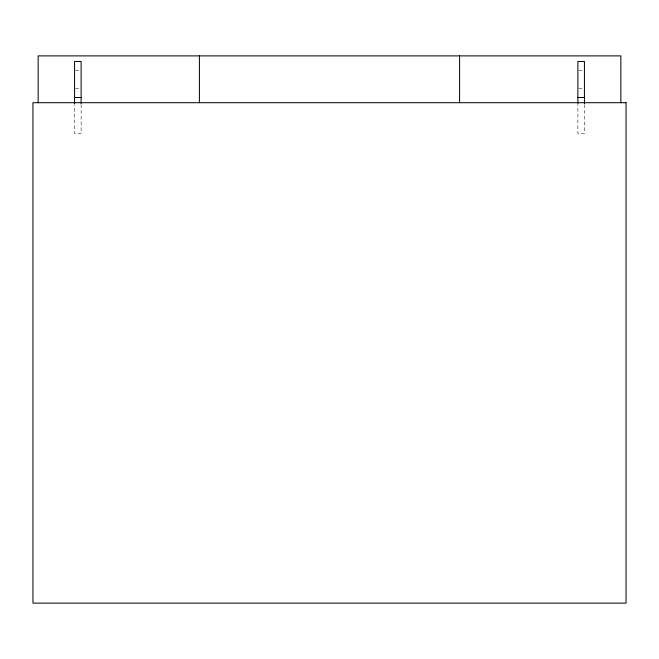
<?xml version="1.0" encoding="UTF-8"?>
<svg xmlns="http://www.w3.org/2000/svg" width="659" height="659" viewBox="0 0 659 659"><rect width="100%" height="100%" fill="white"/><g stroke="black" fill="none" stroke-linecap="round" stroke-linejoin="round"><path stroke-width="0.49" stroke-dasharray="3.29 2.47" d="M75.505 70.472L81.123 70.472M578.816 70.472L584.434 70.472M75.505 88.495L80.184 88.495M578.816 88.495L584.434 88.495M584.434 104.509L584.434 133.546L577.877 133.546L577.877 104.509M81.123 104.509L81.123 133.546L74.566 133.546L74.566 104.509"/><path stroke-width="0.99" d="M74.566 97.499L81.123 97.499M577.877 97.499L584.434 97.499M620.852 102.705L620.852 55.891L38.148 55.891L38.148 102.705M584.434 103.512L584.434 61.46L577.877 61.46L577.877 103.512M459.587 55.891L459.587 102.705M199.413 55.891L199.413 102.705M81.123 103.512L81.123 61.46L74.566 61.46L74.566 103.512M626.05 102.705L32.95 102.705L32.95 603.109L626.05 603.109L626.05 102.705"/></g></svg>
